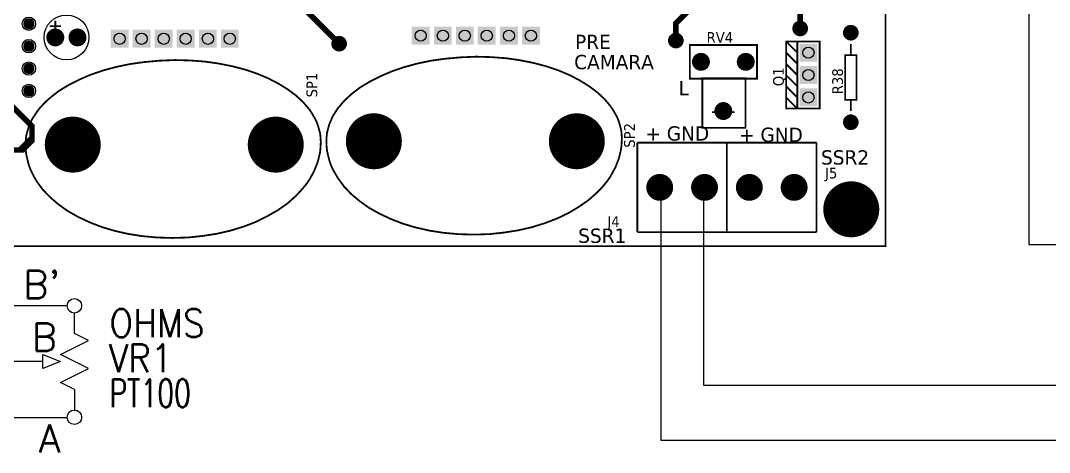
# Model space of a CAD drawing. Header units: millimetres. Extents: x 123.5 to 144.3, y 105.4 to 121.6.
# Drawn here: x 128.783 to 133.376, y 109.536 to 111.465 of the extents above; entities that cross this region are included whole.
import ezdxf
from ezdxf.enums import TextEntityAlignment as Align

# ---------------------------------------------------------------- set-up
doc = ezdxf.new("R2010")
doc.units = ezdxf.units.MM
for name, color, linetype in [('12632256', 7, 'Continuous'), ('DESC', 250, 'Continuous'), ('MISC', 7, 'Continuous'), ('SYMS', 7, 'Continuous'), ('TAGS', 250, 'Continuous'), ('TERMS', 250, 'Continuous'), ('WIRES', 7, 'Continuous')]:
    doc.layers.add(name, color=color, linetype=linetype)
doc.styles.get("Standard").update_dxf_attribs({"font": 'tahoma.ttf'})
doc.styles.add('WD', font='romans.shx')

# ---------------------------------------------------------------- blocks, each defined once
blk = doc.blocks.new('VVR1TZR')
for p, q in [((0, 0.125), (0, 0.2168)), ((-0.0625, 0.0312), (0.0625, 0.0938)), ((0.0625, 0.0938), (0, 0.125)), ((-0.1406, -0.0312), (-0.1406, 0.0312)), ((-0.1406, 0.0312), (-0.0625, 0)), ((-0.0625, 0), (-0.1406, -0.0312)), ((0.0625, -0.0312), (-0.0625, 0.0312)), ((-0.0625, -0.0938), (0.0625, -0.0312)), ((0, -0.125), (-0.0625, -0.0938)), ((0, -0.125), (0, -0.2168))]:
    blk.add_line(p, q)
for centre in [(0, 0.249), (0, -0.249)]:
    blk.add_circle(centre, 0.0322)
at = {"style": 'WD', "width": 0.7}
for tag, p in [('INST', (0.1562, 0.5599)), ('LOC', (0.1562, 0.3903))]:
    blk.add_attdef(tag, text='', height=0.125, dxfattribs=at).set_placement(p, align=Align.TOP_LEFT)
at = {"linetype": 'Continuous', "style": 'WD', "flags": 8}
for tag, p in [('TERM01', (-0.0625, 0.2812)), ('TERM03', (-0.0781, 0.0469))]:
    blk.add_attdef(tag, text='', height=0.125, dxfattribs=at).set_placement(p, align=Align.RIGHT)
at = {"color": 7, "style": 'WD', "flags": 1}
for tag, p in [('X2TERM01', (0, 0.2812)), ('X4TERM01', (-0.0312, 0.25)), ('X1TERM01', (0.0312, 0.25)), ('X4TERM03', (-0.1406, 0)), ('X4TERM02', (-0.0312, -0.25)), ('X8TERM02', (0, -0.2812)), ('X1TERM02', (0.0312, -0.25))]:
    blk.add_attdef(tag, p, '', height=0.0125, dxfattribs=at)
at = {"style": 'WD'}
for tag, p, width in [('RATING1', (0.1562, 0.1091), 0.9), ('TAG1', (0.1531, -0.0472), 0.9), ('DESC1', (0.1562, -0.2034), 0.7), ('DESC2', (0.1562, -0.3597), 0.7)]:
    blk.add_attdef(tag, p, '', height=0.125, dxfattribs=dict(at, width=width))
at = {"style": 'WD', "flags": 9}
blk.add_attdef('FAMILY', text='', height=0.01, dxfattribs=at).set_placement((-0.2191, -0.0659), align=Align.CENTER)
at = {"linetype": 'Continuous', "style": 'WD', "flags": 9}
for tag, p in [('CAT', (-0.2211, -0.0835)), ('MFG', (-0.2211, -0.0986))]:
    blk.add_attdef(tag, text='', height=0.01, dxfattribs=at).set_placement(p, align=Align.MIDDLE)
blk.add_attdef('ASSYCODE', text='', height=0.01, dxfattribs=at).set_placement((-0.2188, -0.125), align=Align.CENTER)
at = {"linetype": 'Continuous', "style": 'WD', "flags": 8}
blk.add_attdef('TERM02', text='', height=0.125, dxfattribs=at).set_placement((-0.0625, -0.2812), align=Align.TOP_RIGHT)
blk = doc.blocks.new('EPAD')
at = {"const_width": 0.5}
blk.add_lwpolyline([(-0.25, 0, 1), (0.25, 0, 1)], format="xyb", close=True, dxfattribs=at)
blk = doc.blocks.new('RPAD')
blk.add_trace([(-0.5, -0.5), (-0.5, 0.5), (0.5, -0.5), (0.5, 0.5)])
blk = doc.blocks.new('Tarjeta')
for points, const_width in [([(146.3184, 112.4867), (153.6204, 112.4867), (153.6204, 117.4267), (146.3184, 117.4267), (146.3184, 112.4867)], 0.008), ([(152.4704, 113.9437), (152.9944, 113.9437), (153.1174, 113.8207), (153.2394, 113.6987), (153.2394, 113.4597)], 0.025), ([(150.4994, 113.6237), (150.9494, 113.6237), (151.1814, 113.3917)], 0.025), ([(152.6844, 113.4057), (152.6844, 113.4827), (152.8144, 113.6117)], 0.025), ([(149.9144, 113.4947), (149.9144, 113.4447)], 0.008), ([(149.8894, 113.4697), (149.9394, 113.4697)], 0.008), ([(153.2264, 113.1017), (153.3264, 113.1017), (153.3264, 113.4017), (153.2264, 113.4017), (153.2264, 113.1017), (153.1764, 113.1017), (153.1764, 113.4017), (153.2264, 113.4017)], 0.008), ([(153.2264, 113.3517), (153.1764, 113.4017)], 0.008), ([(153.4654, 113.3407), (153.4654, 113.3907)], 0.008), ([(152.7464, 113.2357), (153.0464, 113.2357), (153.0464, 113.3857), (152.7464, 113.3857), (152.7464, 113.2357)], 0.008), ([(153.2264, 113.3017), (153.1764, 113.3517)], 0.008), ([(148.9324, 113.1937), (148.9324, 113.1467), (148.9364, 113.1427), (149.0584, 113.0197), (149.0594, 113.0197), (149.0594, 112.9897), (149.1324, 112.9167), (149.7564, 112.9167), (149.8104, 112.9707), (149.8104, 113.0227), (149.6664, 113.1667), (149.6664, 113.3067)], 0.025), ([(150.4494, 113.3187), (150.3794, 113.3157), (150.3124, 113.3097), (150.2474, 113.3007), (150.1854, 113.2877), (150.1264, 113.2717), (150.0714, 113.2527), (150.0204, 113.2307), (149.9734, 113.2067), (149.9304, 113.1807), (149.8934, 113.1517), (149.8764, 113.1367), (149.8604, 113.1207), (149.8454, 113.1047), (149.8324, 113.0877), (149.8104, 113.0537), (149.7944, 113.0167), (149.7844, 112.9797), (149.7824, 112.9607), (149.7814, 112.9407), (149.7824, 112.9187), (149.7844, 112.8977), (149.7944, 112.8557), (149.8014, 112.8347), (149.8104, 112.8147), (149.8204, 112.7957), (149.8314, 112.7767), (149.8584, 112.7397), (149.8914, 112.7057), (149.9284, 112.6737), (149.9704, 112.6437), (150.0164, 112.6177), (150.0674, 112.5937), (150.1214, 112.5727), (150.1784, 112.5557), (150.2394, 112.5417), (150.3034, 112.5317), (150.3694, 112.5257), (150.4374, 112.5237), (150.5064, 112.5257), (150.5724, 112.5327), (150.6364, 112.5427), (150.6974, 112.5567), (150.7554, 112.5747), (150.8104, 112.5957), (150.8604, 112.6207), (150.9074, 112.6477), (150.9504, 112.6777), (150.9874, 112.7107), (151.0044, 112.7287), (151.0204, 112.7467), (151.0354, 112.7647), (151.0484, 112.7837), (151.0704, 112.8237), (151.0864, 112.8647), (151.0964, 112.9077), (151.0984, 112.9307), (151.0994, 112.9527), (151.0984, 112.9717), (151.0964, 112.9907), (151.0864, 113.0277), (151.0794, 113.0457), (151.0704, 113.0627), (151.0604, 113.0797), (151.0494, 113.0967), (151.0224, 113.1287), (150.9904, 113.1587), (150.9534, 113.1867), (150.9114, 113.2127), (150.8654, 113.2367), (150.8154, 113.2577), (150.7624, 113.2757), (150.7054, 113.2907), (150.6454, 113.3027), (150.5824, 113.3117), (150.5174, 113.3167), (150.4494, 113.3187)], 0.008), ([(151.7934, 113.3337), (151.7234, 113.3307), (151.6564, 113.3247), (151.5914, 113.3157), (151.5294, 113.3027), (151.4704, 113.2867), (151.4154, 113.2677), (151.3644, 113.2457), (151.3174, 113.2217), (151.2744, 113.1957), (151.2364, 113.1667), (151.2034, 113.1357), (151.1754, 113.1027), (151.1534, 113.0687), (151.1374, 113.0317), (151.1274, 112.9947), (151.1254, 112.9757), (151.1244, 112.9557), (151.1254, 112.9337), (151.1274, 112.9127), (151.1374, 112.8707), (151.1444, 112.8497), (151.1534, 112.8297), (151.1754, 112.7917), (151.2024, 112.7547), (151.2344, 112.7207), (151.2724, 112.6887), (151.3144, 112.6587), (151.3604, 112.6327), (151.4114, 112.6087), (151.4654, 112.5877), (151.5224, 112.5707), (151.5834, 112.5567), (151.6474, 112.5467), (151.7134, 112.5407), (151.7814, 112.5387), (151.8504, 112.5407), (151.9164, 112.5477), (151.9804, 112.5577), (152.0414, 112.5717), (152.0994, 112.5897), (152.1544, 112.6107), (152.2044, 112.6347), (152.2514, 112.6627), (152.2944, 112.6927), (152.3314, 112.7257), (152.3484, 112.7427), (152.3644, 112.7607), (152.3794, 112.7797), (152.3924, 112.7987), (152.4144, 112.8387), (152.4304, 112.8797), (152.4404, 112.9227), (152.4424, 112.9447), (152.4434, 112.9677), (152.4424, 112.9867), (152.4404, 113.0057), (152.4304, 113.0427), (152.4234, 113.0607), (152.4144, 113.0777), (152.4044, 113.0947), (152.3934, 113.1117), (152.3664, 113.1437), (152.3344, 113.1737), (152.2974, 113.2017), (152.2554, 113.2277), (152.2094, 113.2517), (152.1594, 113.2727), (152.1064, 113.2907), (152.0494, 113.3057), (151.9894, 113.3177), (151.9264, 113.3267), (151.8614, 113.3317), (151.7934, 113.3337)], 0.008), ([(153.2264, 113.2517), (153.1764, 113.3017)], 0.008), ([(153.4404, 113.1407), (153.4904, 113.1407), (153.4904, 113.3407), (153.4404, 113.3407), (153.4404, 113.1407)], 0.008), ([(153.2264, 113.2017), (153.1764, 113.2517)], 0.008), ([(152.8024, 113.0157), (152.9954, 113.0157), (152.9954, 113.2367), (152.8024, 113.2367), (152.8024, 113.0157)], 0.008), ([(153.2264, 113.1517), (153.1764, 113.2017)], 0.008), ([(153.2264, 113.1017), (153.1764, 113.1517)], 0.008), ([(153.4654, 113.0907), (153.4654, 113.1407)], 0.008), ([(152.9464, 113.0857), (152.8464, 113.0857)], 0.008), ([(149.7564, 112.9167), (149.7674, 112.9167), (149.8104, 112.9597), (149.8104, 112.9707)], 0.025), ([(152.5124, 112.9497), (152.5124, 112.5497)], 0.008), ([(152.5124, 112.9497), (152.9124, 112.9497)], 0.008), ([(152.9124, 112.9497), (152.9124, 112.5497)], 0.008), ([(152.9124, 112.9497), (152.9124, 112.5497)], 0.008), ([(152.9124, 112.9497), (153.3124, 112.9497)], 0.008), ([(153.3124, 112.9497), (153.3124, 112.5497)], 0.008), ([(152.5124, 112.5497), (152.9124, 112.5497)], 0.008), ([(152.9124, 112.5497), (153.3124, 112.5497)], 0.008)]:
    blk.add_lwpolyline(points, dxfattribs=dict(const_width=const_width))
for centre, radius in [((149.7964, 113.4807), 0.03), ((153.2394, 113.4597), 0.025), ((149.9144, 113.4197), 0.025), ((150.0134, 113.4197), 0.025), ((150.2014, 113.4137), 0.025), ((150.2994, 113.4137), 0.025), ((150.3984, 113.4137), 0.025), ((150.4964, 113.4137), 0.025), ((150.5954, 113.4137), 0.025), ((150.6934, 113.4137), 0.025), ((151.5454, 113.4277), 0.025), ((151.6444, 113.4277), 0.025), ((151.7424, 113.4277), 0.025), ((151.8404, 113.4277), 0.025), ((151.9394, 113.4277), 0.025), ((152.0374, 113.4277), 0.025), ((153.4654, 113.4407), 0.025), ((149.7964, 113.3807), 0.03), ((151.1814, 113.3917), 0.025), ((152.6844, 113.4057), 0.025), ((153.2764, 113.3517), 0.025), ((149.7964, 113.2807), 0.03), ((152.7964, 113.3107), 0.025), ((152.9964, 113.3107), 0.025), ((153.2764, 113.2517), 0.025), ((149.7964, 113.1807), 0.03), ((153.2764, 113.1517), 0.025), ((152.8964, 113.0907), 0.025), ((153.4654, 113.0407), 0.025), ((151.3364, 112.9557), 0.03), ((152.2424, 112.9557), 0.03), ((149.9924, 112.9407), 0.03), ((150.8984, 112.9407), 0.03), ((152.6124, 112.7497), 0.03), ((152.8124, 112.7497), 0.03), ((153.0124, 112.7497), 0.03), ((153.2124, 112.7497), 0.03), ((153.4674, 112.6517), 0.03)]:
    blk.add_circle(centre, radius)
at = {"layer": '12632256'}
blk.add_circle((149.9644, 113.4197), 0.1, dxfattribs=at)
for p, xscale, yscale in [((149.7964, 113.4807), 0.05, 0.05), ((153.2394, 113.4597), 0.07, 0.07), ((149.9144, 113.4197), 0.08, 0.08), ((150.0134, 113.4197), 0.08, 0.08), ((152.6844, 113.4057), 0.07, 0.07), ((153.4654, 113.4407), 0.07, 0.07), ((149.7964, 113.3807), 0.05, 0.05), ((151.1814, 113.3917), 0.07, 0.07), ((152.7964, 113.3107), 0.08, 0.08), ((152.9964, 113.3107), 0.08, 0.08), ((149.7964, 113.2807), 0.05, 0.05), ((149.7964, 113.1807), 0.05, 0.05), ((152.8964, 113.0907), 0.08, 0.08), ((151.3364, 112.9557), 0.25, 0.25), ((152.2424, 112.9557), 0.25, 0.25), ((153.4654, 113.0407), 0.07, 0.07), ((149.9924, 112.9407), 0.25, 0.25), ((150.8984, 112.9407), 0.25, 0.25), ((152.6124, 112.7497), 0.12, 0.12), ((152.8124, 112.7497), 0.12, 0.12), ((153.0124, 112.7497), 0.12, 0.12), ((153.2124, 112.7497), 0.12, 0.12), ((153.4674, 112.6517), 0.25, 0.25)]:
    blk.add_blockref('EPAD', p, dxfattribs=dict(xscale=xscale, yscale=yscale))
at = {"xscale": 0.08, "yscale": 0.08}
for p, rotation in [((150.2014, 113.4137), 180), ((150.2994, 113.4137), 180), ((150.3984, 113.4137), 180), ((150.4964, 113.4137), 180), ((150.5954, 113.4137), 180), ((150.6934, 113.4137), 180), ((151.5454, 113.4277), 180), ((151.6444, 113.4277), 180), ((151.7424, 113.4277), 180), ((151.8404, 113.4277), 180), ((151.9394, 113.4277), 180), ((152.0374, 113.4277), 180), ((153.2764, 113.3517), 90), ((153.2764, 113.2517), 90), ((153.2764, 113.1517), 90)]:
    blk.add_blockref('RPAD', p, dxfattribs=dict(at, rotation=rotation))
at = {"layer": '12632256'}
for s, height, width, p in [('RV4', 0.048, 1.041667, (152.8214, 113.3957)), ('PRE', 0.064, 1.09375, (152.2344, 113.3677)), ('CAMARA', 0.064, 1.09375, (152.2304, 113.2777)), ('L', 0.064, 1.09375, (152.6964, 113.1617)), ('+ GND', 0.064, 1.09375, (152.5484, 112.9587)), ('+ GND', 0.064, 1.09375, (152.9664, 112.9527)), ('SSR2', 0.064, 1.09375, (153.3324, 112.8517)), ('J5', 0.048, 1.041667, (153.3504, 112.7897)), ('J4', 0.048, 1.041667, (152.3784, 112.5727)), ('SSR1', 0.064, 1.09375, (152.2484, 112.5017))]:
    blk.add_text(s, height=height, dxfattribs=dict(at, width=width)).set_placement(p)
at = {"layer": '12632256', "width": 1.041667}
for s, p in [('SP1', (151.0834, 113.1517)), ('Q1', (153.1664, 113.2017)), ('R38', (153.4304, 113.1657)), ('SP2', (152.5014, 112.9267))]:
    blk.add_text(s, height=0.048, rotation=90, dxfattribs=at).set_placement(p)

msp = doc.modelspace()

# ---------------------------------------------------------------- linework, layer by layer
at = {"layer": 'WIRES'}
for p, q in [((133.284, 112.5268), (133.284, 110.4647)), ((131.6414, 110.6904), (131.6414, 109.5899)), ((131.8334, 109.8345), (131.8334, 110.7055)), ((133.284, 110.4647), (135.123, 110.4647)), ((128.554, 110.1918), (128.9921, 110.1918)), ((128.8827, 109.9418), (128.3736, 109.9418)), ((141.0887, 109.8345), (131.8334, 109.8345)), ((128.1972, 109.6918), (128.9921, 109.6918)), ((131.6414, 109.5899), (141.4193, 109.5899))]:
    msp.add_line(p, q, dxfattribs=at)

# ---------------------------------------------------------------- block references
at = {"layer": 'DESC'}
msp.add_blockref('Tarjeta', (-20.9763, -2.0298), dxfattribs=at)
at = {"layer": 'SYMS'}
ref = msp.add_blockref('VVR1TZR', (129.0233, 109.9418), dxfattribs=at)
ref.add_attrib('TERM03', 'B', dxfattribs={"layer": 'TERMS', "linetype": 'Continuous', "height": 0.125, "style": 'WD', "flags": 8}).set_placement((128.9452, 109.9887), align=Align.RIGHT)
ref.add_attrib('DESC1', 'PT100', (129.1796, 109.7384), dxfattribs={"layer": 'DESC', "height": 0.125, "style": 'WD', "width": 0.7})
ref.add_attrib('RATING1', 'OHMS', (129.1796, 110.0509), dxfattribs={"layer": 'MISC', "height": 0.125, "style": 'WD', "width": 0.9})
ref.add_attrib('TERM02', 'A', dxfattribs={"layer": 'TERMS', "linetype": 'Continuous', "height": 0.125, "style": 'WD', "flags": 8}).set_placement((128.9608, 109.6606), align=Align.TOP_RIGHT)
ref.add_attrib('TERM01', "B'", dxfattribs={"layer": 'TERMS', "linetype": 'Continuous', "height": 0.125, "style": 'WD', "flags": 8}).set_placement((128.9608, 110.2231), align=Align.RIGHT)
ref.add_attrib('TAG1', 'VR1', (129.1765, 109.8946), dxfattribs={"layer": 'TAGS', "height": 0.125, "style": 'WD', "width": 0.9})

doc.saveas('drawing.dxf')
